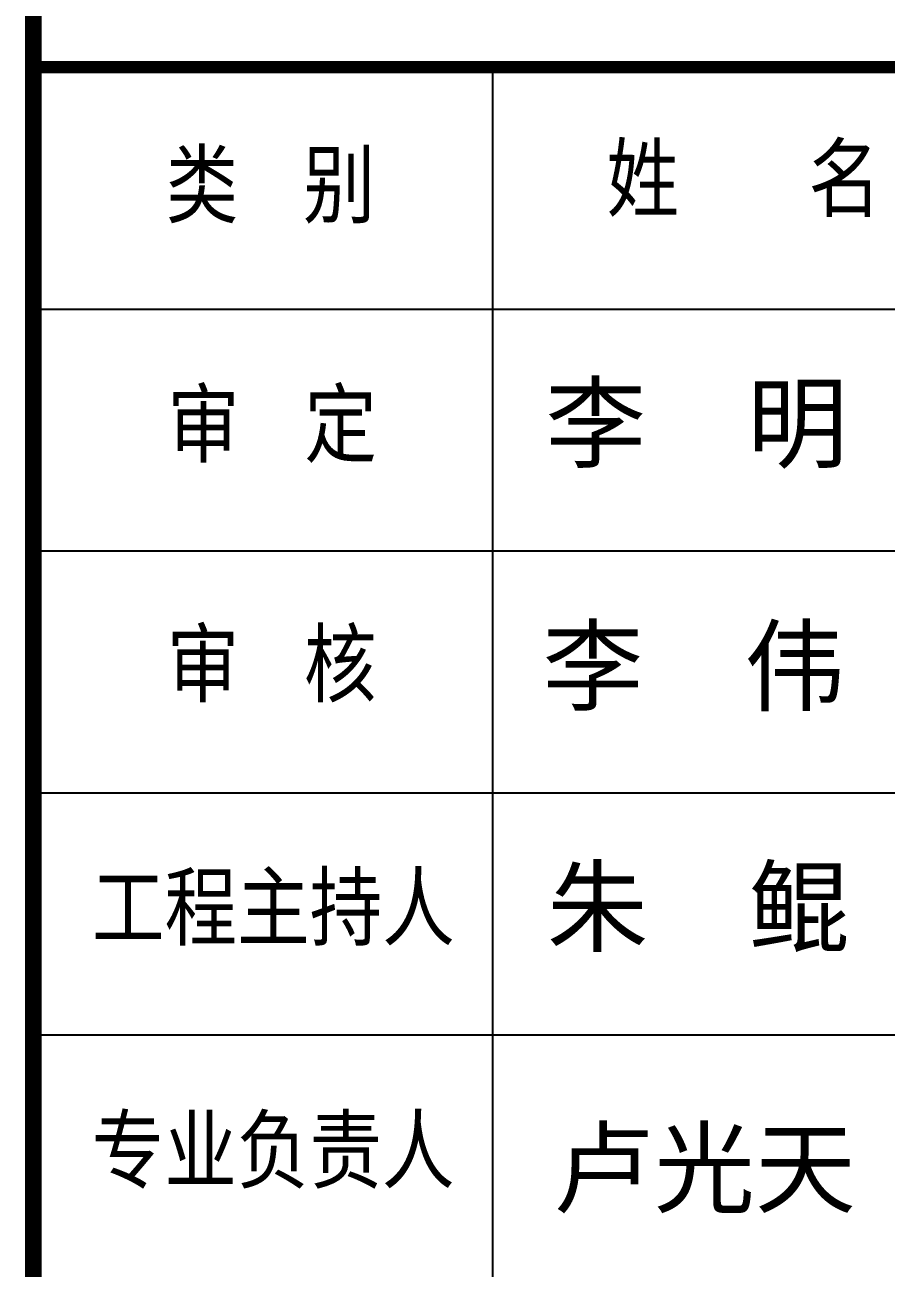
# Model space of a CAD drawing. Extents: x 8844666 to 9156203, y 1662182 to 2655606.
# Drawn here: x 9146400 to 9151743, y 1822555 to 1830265 of the extents above; entities that cross this region are included whole.
import ezdxf

# ---------------------------------------------------------------- set-up
doc = ezdxf.new("R2010")
doc.units = 0
doc.header["$LTSCALE"] = 1000
doc.header["$MEASUREMENT"] = 0
doc.layers.get('0').update_dxf_attribs({"linetype": 'CONTINUOUS'})
for name, color, linetype in [('PP-PM-TK', 7, 'CONTINUOUS'), ('PUB_TEXT', 7, 'CONTINUOUS'), ('签名', 255, 'CONTINUOUS')]:
    doc.layers.add(name, color=color, linetype=linetype)
doc.styles.add('-黑体', font='')
doc.styles.add('TQ', font='txt.shx', dxfattribs={"width": 0.8, "bigfont": 'hztxt.shx'})
doc.styles.get('-黑体').set_extended_font_data('SimSun')

# ---------------------------------------------------------------- blocks, each defined once
blk = doc.blocks.new('A1-TK')
at = {"layer": 'PP-PM-TK', "color": 4}
for p, q in [((9148150.3, 1813479.9), (9148150.3, 1820479.9)), ((9146250.4, 1819479.9), (9151750.4, 1819479.9)), ((9146250.4, 1818479.9), (9151750.4, 1818479.9)), ((9146250.4, 1817479.9), (9151750.4, 1817479.9)), ((9146250.4, 1816479.9), (9151750.4, 1816479.9))]:
    blk.add_line(p, q, dxfattribs=at)
at = {"layer": 'PP-PM-TK', "color": 4, "const_width": 70}
blk.add_lwpolyline([(9146250.4, 1854615.8), (9151750.4, 1854615.8), (9151750.4, 1797215.8), (9146250.4, 1797215.8)], close=True, dxfattribs=at)
at = {"layer": 'PP-PM-TK', "color": 4, "const_width": 50}
blk.add_lwpolyline([(9146250.4, 1820479.9), (9151750.4, 1820479.9)], dxfattribs=at)
at = {"layer": 'PUB_TEXT', "color": 2, "style": 'TQ'}
for s, p in [('类 别', (9146797.8, 1819834.5)), ('姓  名', (9148620.8, 1819860.2)), ('审 定', (9146803.9, 1818844.7)), ('审 核', (9146802, 1817853.5)), ('工程主持人', (9146493.1, 1816847.2)), ('专业负责人', (9146492.1, 1815843.3))]:
    blk.add_text(s, height=300, dxfattribs=at).set_placement(p)
at = {"layer": '签名', "linetype": 'Continuous', "style": '-黑体'}
for s, p in [('李  明', (9148367.7, 1818855.4)), ('李  伟', (9148356, 1817851)), ('朱  鲲', (9148374, 1816855.4)), ('卢光天', (9148399.6, 1815775.4))]:
    blk.add_text(s, height=306, dxfattribs=at).set_placement(p)

msp = doc.modelspace()

# ---------------------------------------------------------------- block references
at = {"xscale": 1.5, "yscale": 1.5, "zscale": 1.5}
msp.add_blockref('A1-TK', (-4572922.9, -900717.1), dxfattribs=at)

doc.saveas('drawing.dxf')
